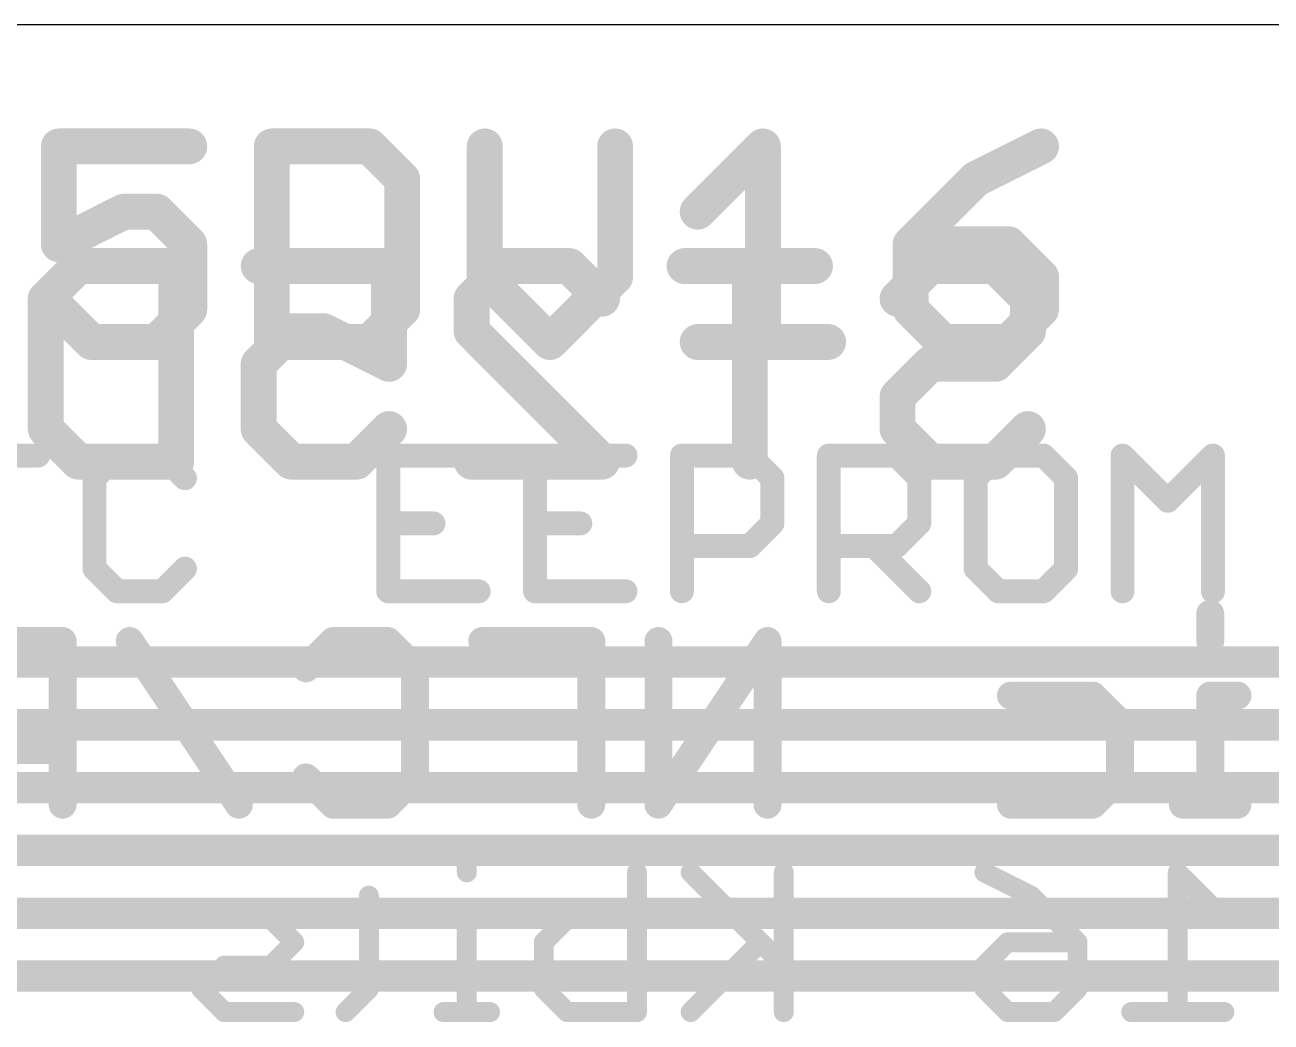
# Model space of a CAD drawing. Extents: x -8.6 to 30.2, y -8.2 to 38.7.
# Drawn here: x 11.62 to 19.56, y 25.4 to 31.75 of the extents above; entities that cross this region are included whole.
import ezdxf

# ---------------------------------------------------------------- set-up
doc = ezdxf.new("R2010")
doc.units = 0
for name, color, linetype in [('1', 12, 'CONTINUOUS'), ('20', 53, 'CONTINUOUS'), ('21', 40, 'CONTINUOUS'), ('22', 6, 'CONTINUOUS')]:
    doc.layers.add(name, color=color, linetype=linetype)

msp = doc.modelspace()

# ---------------------------------------------------------------- linework, layer by layer
at = {"layer": '1', "const_width": 0.2}
for points in [[(0.4, 27.693), (25, 27.693)], [(0.8, 27.293), (24.6, 27.293)], [(1.2, 26.893), (24.2, 26.893)], [(1.6, 26.493), (23.8, 26.493)], [(2, 26.093), (23.4, 26.093)], [(2.4, 25.693), (23, 25.693)]]:
    msp.add_lwpolyline(points, dxfattribs=at)
at = {"layer": '20'}
msp.add_line((22.86, 31.75), (2.54, 31.75), dxfattribs=at)
at = {"layer": '21'}
for points, const_width in [([(11.8959, 30.9764, 1), (11.7816, 30.9764)], 0.1143), ([(11.8388, 31.0335, 1), (11.8388, 30.9192)], 0.1143), ([(12.6692, 30.9192, 1), (12.6692, 31.0335)], 0.1143), ([(13.2525, 30.9764, 1), (13.1382, 30.9764)], 0.1143), ([(13.1953, 31.0335, 1), (13.1953, 30.9192)], 0.1143), ([(13.8585, 31.0168, 1), (13.7777, 30.936)], 0.1143), ([(13.8181, 30.9192, 1), (13.8181, 31.0335)], 0.1143), ([(14.609, 30.9764, 1), (14.4947, 30.9764)], 0.1143), ([(15.4394, 30.9764, 1), (15.3251, 30.9764)], 0.1143), ([(16.3807, 30.9764, 1), (16.2664, 30.9764)], 0.1143), ([(16.3639, 30.936, 1), (16.2831, 31.0168)], 0.1143), ([(18.1208, 30.9252, 1), (18.0697, 31.0275)], 0.1143), ([(14.0829, 30.7688, 1), (13.9686, 30.7688)], 0.1143), ([(17.7204, 30.7283, 1), (17.6396, 30.8092)], 0.1143), ([(13.9853, 30.7283, 1), (14.0662, 30.8092)], 0.1143), ([(17.6545, 30.8199, 1), (17.7056, 30.7176)], 0.1143), ([(12.254, 30.6183, 1), (12.254, 30.504)], 0.1143), ([(12.2796, 30.51, 1), (12.2285, 30.6123)], 0.1143), ([(12.502, 30.6016, 1), (12.4212, 30.5207)], 0.1143), ([(12.4616, 30.504, 1), (12.4616, 30.6183)], 0.1143), ([(15.8679, 30.6016, 1), (15.9487, 30.5207)], 0.1143), ([(11.7816, 30.3535, 1), (11.8959, 30.3535)], 0.1143), ([(11.8132, 30.4046, 1), (11.8644, 30.3024)], 0.1143), ([(12.7264, 30.3535, 1), (12.6121, 30.3535)], 0.1143), ([(12.6288, 30.3131, 1), (12.7096, 30.3939)], 0.1143), ([(17.322, 30.3535, 1), (17.2077, 30.3535)], 0.1143), ([(17.2648, 30.4107, 1), (17.2648, 30.2964)], 0.1143), ([(17.2244, 30.3939, 1), (17.3052, 30.3131)], 0.1143), ([(17.9281, 30.3939, 1), (17.8472, 30.3131)], 0.1143), ([(17.8876, 30.2964, 1), (17.8876, 30.4107)], 0.1143), ([(14.5922, 30.1863, 1), (14.5114, 30.1055)], 0.1143), ([(15.4227, 30.1055, 1), (15.3418, 30.1863)], 0.1143), ([(18.1524, 30.1459, 1), (18.0381, 30.1459)], 0.1143), ([(14.4947, 30.1459, 1), (14.609, 30.1459)], 0.1143), ([(15.3251, 30.1459, 1), (15.4394, 30.1459)], 0.1143), ([(18.0548, 30.1055, 1), (18.1357, 30.1863)], 0.1143), ([(11.8792, 29.9787, 1), (11.7984, 29.8979)], 0.1143), ([(12.7096, 29.8979, 1), (12.6288, 29.9787)], 0.1143), ([(14.0662, 29.8979, 1), (13.9853, 29.9787)], 0.1143), ([(17.3052, 29.9787, 1), (17.2244, 29.8979)], 0.1143), ([(18.1357, 29.8979, 1), (18.0548, 29.9787)], 0.1143), ([(12.6121, 29.9383, 1), (12.7264, 29.9383)], 0.1143), ([(13.9686, 29.9383, 1), (14.0829, 29.9383)], 0.1143), ([(17.2077, 29.9383, 1), (17.322, 29.9383)], 0.1143), ([(18.0381, 29.9383, 1), (18.1524, 29.9383)], 0.1143), ([(12.0464, 29.7879, 1), (12.0464, 29.6736)], 0.1143), ([(12.006, 29.6903, 1), (12.0868, 29.7711)], 0.1143), ([(12.4212, 29.7711, 1), (12.502, 29.6903)], 0.1143), ([(12.4616, 29.6736, 1), (12.4616, 29.7879)], 0.1143), ([(13.1953, 29.7879, 1), (13.1953, 29.6736)], 0.1143), ([(13.1382, 29.7307, 1), (13.2525, 29.7307)], 0.1143), ([(13.7777, 29.7711, 1), (13.8585, 29.6903)], 0.1143), ([(13.8181, 29.6736, 1), (13.8181, 29.7879)], 0.1143), ([(14.9266, 29.7711, 1), (15.0074, 29.6903)], 0.1143), ([(14.9266, 29.6903, 1), (15.0074, 29.7711)], 0.1143), ([(15.9083, 29.7879, 1), (15.9083, 29.6736)], 0.1143), ([(16.2664, 29.7307, 1), (16.3807, 29.7307)], 0.1143), ([(16.7387, 29.6736, 1), (16.7387, 29.7879)], 0.1143), ([(17.4724, 29.7879, 1), (17.4724, 29.6736)], 0.1143), ([(17.432, 29.6903, 1), (17.5128, 29.7711)], 0.1143), ([(17.8472, 29.7711, 1), (17.9281, 29.6903)], 0.1143), ([(17.8876, 29.6736, 1), (17.8876, 29.7879)], 0.1143), ([(11.7065, 28.9694, 1), (11.7065, 29.0456)], 0.0762), ([(12.2098, 29.0456, 1), (12.2098, 28.9694)], 0.0762), ([(12.2368, 28.9806, 1), (12.1829, 29.0345)], 0.0762), ([(12.5249, 29.0345, 1), (12.471, 28.9806)], 0.0762), ([(12.4979, 28.9694, 1), (12.4979, 29.0456)], 0.0762), ([(13.9368, 29.0456, 1), (13.9368, 28.9694)], 0.0762), ([(13.9749, 29.0075, 1), (13.8987, 29.0075)], 0.0762), ([(14.513, 28.9694, 1), (14.513, 29.0456)], 0.0762), ([(14.8723, 29.0456, 1), (14.8723, 28.9694)], 0.0762), ([(14.9104, 29.0075, 1), (14.8342, 29.0075)], 0.0762), ([(15.4485, 28.9694, 1), (15.4485, 29.0456)], 0.0762), ([(15.8459, 29.0075, 1), (15.7697, 29.0075)], 0.0762), ([(15.8078, 29.0456, 1), (15.8078, 28.9694)], 0.0762), ([(16.2669, 29.0345, 1), (16.2131, 28.9806)], 0.0762), ([(16.24, 28.9694, 1), (16.24, 29.0456)], 0.0762), ([(16.7814, 29.0075, 1), (16.7052, 29.0075)], 0.0762), ([(16.7433, 29.0456, 1), (16.7433, 28.9694)], 0.0762), ([(17.2025, 29.0345, 1), (17.1486, 28.9806)], 0.0762), ([(17.1755, 28.9694, 1), (17.1755, 29.0456)], 0.0762), ([(17.8229, 29.0456, 1), (17.8229, 28.9694)], 0.0762), ([(17.8499, 28.9806, 1), (17.796, 29.0345)], 0.0762), ([(18.138, 29.0345, 1), (18.0841, 28.9806)], 0.0762), ([(18.111, 28.9694, 1), (18.111, 29.0456)], 0.0762), ([(18.6413, 29.0345, 1), (18.5874, 28.9806)], 0.0762), ([(18.6525, 29.0075, 1), (18.5763, 29.0075)], 0.0762), ([(19.2287, 29.0075, 1), (19.1525, 29.0075)], 0.0762), ([(19.2176, 28.9806, 1), (19.1637, 29.0345)], 0.0762), ([(12.0388, 28.8904, 1), (12.0927, 28.8365)], 0.0762), ([(12.1039, 28.8635, 1), (12.0277, 28.8635)], 0.0762), ([(12.615, 28.8365, 1), (12.6689, 28.8904)], 0.0762), ([(16.4222, 28.8635, 1), (16.346, 28.8635)], 0.0762), ([(16.3571, 28.8365, 1), (16.411, 28.8904)], 0.0762), ([(17.3577, 28.8635, 1), (17.2815, 28.8635)], 0.0762), ([(17.2926, 28.8365, 1), (17.3465, 28.8904)], 0.0762), ([(17.6519, 28.8904, 1), (17.7058, 28.8365)], 0.0762), ([(17.717, 28.8635, 1), (17.6408, 28.8635)], 0.0762), ([(18.2932, 28.8635, 1), (18.217, 28.8635)], 0.0762), ([(18.2282, 28.8365, 1), (18.282, 28.8904)], 0.0762), ([(18.8756, 28.7464, 1), (18.9294, 28.6925)], 0.0762), ([(18.8756, 28.6925, 1), (18.9294, 28.7464)], 0.0762), ([(13.9368, 28.6135, 1), (13.9368, 28.5373)], 0.0762), ([(14.2249, 28.5373, 1), (14.2249, 28.6135)], 0.0762), ([(14.8723, 28.6135, 1), (14.8723, 28.5373)], 0.0762), ([(15.1604, 28.5373, 1), (15.1604, 28.6135)], 0.0762), ([(16.346, 28.5754, 1), (16.4222, 28.5754)], 0.0762), ([(16.411, 28.5484, 1), (16.3571, 28.6023)], 0.0762), ([(17.2815, 28.5754, 1), (17.3577, 28.5754)], 0.0762), ([(17.3465, 28.5484, 1), (17.2926, 28.6023)], 0.0762), ([(15.8078, 28.4694, 1), (15.8078, 28.3932)], 0.0762), ([(16.24, 28.3932, 1), (16.24, 28.4694)], 0.0762), ([(16.7433, 28.4694, 1), (16.7433, 28.3932)], 0.0762), ([(17.0584, 28.4583, 1), (17.0045, 28.4044)], 0.0762), ([(17.1755, 28.3932, 1), (17.1755, 28.4694)], 0.0762), ([(16.2131, 28.4583, 1), (16.2669, 28.4044)], 0.0762), ([(17.1486, 28.4583, 1), (17.2025, 28.4044)], 0.0762), ([(12.0927, 28.3142, 1), (12.0388, 28.2603)], 0.0762), ([(12.6689, 28.2603, 1), (12.615, 28.3142)], 0.0762), ([(17.7058, 28.3142, 1), (17.6519, 28.2603)], 0.0762), ([(18.282, 28.2603, 1), (18.2282, 28.3142)], 0.0762), ([(12.0277, 28.2873, 1), (12.1039, 28.2873)], 0.0762), ([(17.6408, 28.2873, 1), (17.717, 28.2873)], 0.0762), ([(18.217, 28.2873, 1), (18.2932, 28.2873)], 0.0762), ([(12.2098, 28.1813, 1), (12.2098, 28.1051)], 0.0762), ([(12.1829, 28.1163, 1), (12.2368, 28.1701)], 0.0762), ([(12.471, 28.1701, 1), (12.5249, 28.1163)], 0.0762), ([(12.4979, 28.1051, 1), (12.4979, 28.1813)], 0.0762), ([(13.9368, 28.1813, 1), (13.9368, 28.1051)], 0.0762), ([(13.8987, 28.1432, 1), (13.9749, 28.1432)], 0.0762), ([(14.513, 28.1051, 1), (14.513, 28.1813)], 0.0762), ([(14.8723, 28.1813, 1), (14.8723, 28.1051)], 0.0762), ([(14.8342, 28.1432, 1), (14.9104, 28.1432)], 0.0762), ([(15.4485, 28.1051, 1), (15.4485, 28.1813)], 0.0762), ([(15.7697, 28.1432, 1), (15.8459, 28.1432)], 0.0762), ([(16.7052, 28.1432, 1), (16.7814, 28.1432)], 0.0762), ([(17.2926, 28.1163, 1), (17.3465, 28.1701)], 0.0762), ([(17.8229, 28.1813, 1), (17.8229, 28.1051)], 0.0762), ([(17.796, 28.1163, 1), (17.8499, 28.1701)], 0.0762), ([(18.0841, 28.1701, 1), (18.138, 28.1163)], 0.0762), ([(18.111, 28.1051, 1), (18.111, 28.1813)], 0.0762), ([(18.5763, 28.1432, 1), (18.6525, 28.1432)], 0.0762), ([(19.1525, 28.1432, 1), (19.2287, 28.1432)], 0.0762)]:
    msp.add_lwpolyline(points, format="xyb", dxfattribs=dict(at, const_width=const_width))
for points, const_width in [([(12.6692, 30.9764), (11.8388, 30.9764)], 0.2286), ([(11.8388, 30.9764), (11.8388, 30.3535)], 0.2286), ([(13.1953, 30.9764), (13.1953, 29.7307)], 0.2286), ([(13.8181, 30.9764), (13.1953, 30.9764)], 0.2286), ([(14.0257, 30.7688), (13.8181, 30.9764)], 0.2286), ([(14.5518, 30.9764), (14.5518, 30.1459)], 0.2286), ([(15.3822, 30.1459), (15.3822, 30.9764)], 0.2286), ([(15.9083, 30.5611), (16.3235, 30.9764)], 0.2286), ([(16.3235, 30.9764), (16.3235, 29.7307)], 0.2286), ([(18.0953, 30.9764), (17.68, 30.7688)], 0.2286), ([(14.0257, 29.9383), (14.0257, 30.7688)], 0.2286), ([(17.68, 30.7688), (17.2648, 30.3535)], 0.2286), ([(11.8388, 30.3535), (12.254, 30.5611)], 0.2286), ([(12.254, 30.5611), (12.4616, 30.5611)], 0.2286), ([(12.4616, 30.5611), (12.6692, 30.3535)], 0.2286), ([(12.6692, 30.3535), (12.6692, 29.9383)], 0.2286), ([(17.2648, 30.3535), (17.2648, 29.9383)], 0.2286), ([(17.8876, 30.3535), (17.2648, 30.3535)], 0.2286), ([(18.0953, 30.1459), (17.8876, 30.3535)], 0.2286), ([(14.5518, 30.1459), (14.967, 29.7307)], 0.2286), ([(14.967, 29.7307), (15.3822, 30.1459)], 0.2286), ([(18.0953, 29.9383), (18.0953, 30.1459)], 0.2286), ([(12.0464, 29.7307), (11.8388, 29.9383)], 0.2286), ([(12.6692, 29.9383), (12.4616, 29.7307)], 0.2286), ([(13.8181, 29.7307), (14.0257, 29.9383)], 0.2286), ([(17.2648, 29.9383), (17.4724, 29.7307)], 0.2286), ([(17.8876, 29.7307), (18.0953, 29.9383)], 0.2286), ([(12.4616, 29.7307), (12.0464, 29.7307)], 0.2286), ([(13.1953, 29.7307), (13.8181, 29.7307)], 0.2286), ([(15.9083, 29.7307), (16.7387, 29.7307)], 0.2286), ([(17.4724, 29.7307), (17.8876, 29.7307)], 0.2286), ([(11.1302, 29.0075), (11.7065, 29.0075)], 0.1524), ([(12.2098, 29.0075), (12.0658, 28.8635)], 0.1524), ([(12.4979, 29.0075), (12.2098, 29.0075)], 0.1524), ([(12.642, 28.8635), (12.4979, 29.0075)], 0.1524), ([(14.513, 29.0075), (13.9368, 29.0075)], 0.1524), ([(13.9368, 29.0075), (13.9368, 28.1432)], 0.1524), ([(15.4485, 29.0075), (14.8723, 29.0075)], 0.1524), ([(14.8723, 29.0075), (14.8723, 28.1432)], 0.1524), ([(15.8078, 28.1432), (15.8078, 29.0075)], 0.1524), ([(15.8078, 29.0075), (16.24, 29.0075)], 0.1524), ([(16.24, 29.0075), (16.3841, 28.8635)], 0.1524), ([(16.7433, 28.1432), (16.7433, 29.0075)], 0.1524), ([(16.7433, 29.0075), (17.1755, 29.0075)], 0.1524), ([(17.1755, 29.0075), (17.3196, 28.8635)], 0.1524), ([(17.8229, 29.0075), (17.6789, 28.8635)], 0.1524), ([(18.111, 29.0075), (17.8229, 29.0075)], 0.1524), ([(18.2551, 28.8635), (18.111, 29.0075)], 0.1524), ([(18.6144, 28.1432), (18.6144, 29.0075)], 0.1524), ([(18.6144, 29.0075), (18.9025, 28.7194)], 0.1524), ([(18.9025, 28.7194), (19.1906, 29.0075)], 0.1524), ([(19.1906, 29.0075), (19.1906, 28.1432)], 0.1524), ([(12.0658, 28.8635), (12.0658, 28.2873)], 0.1524), ([(16.3841, 28.8635), (16.3841, 28.5754)], 0.1524), ([(17.3196, 28.8635), (17.3196, 28.5754)], 0.1524), ([(17.6789, 28.8635), (17.6789, 28.2873)], 0.1524), ([(18.2551, 28.2873), (18.2551, 28.8635)], 0.1524), ([(13.9368, 28.5754), (14.2249, 28.5754)], 0.1524), ([(14.8723, 28.5754), (15.1604, 28.5754)], 0.1524), ([(16.3841, 28.5754), (16.24, 28.4313)], 0.1524), ([(17.3196, 28.5754), (17.1755, 28.4313)], 0.1524), ([(16.24, 28.4313), (15.8078, 28.4313)], 0.1524), ([(17.1755, 28.4313), (16.7433, 28.4313)], 0.1524), ([(17.0315, 28.4313), (17.3196, 28.1432)], 0.1524), ([(12.0658, 28.2873), (12.2098, 28.1432)], 0.1524), ([(12.4979, 28.1432), (12.642, 28.2873)], 0.1524), ([(17.6789, 28.2873), (17.8229, 28.1432)], 0.1524), ([(18.111, 28.1432), (18.2551, 28.2873)], 0.1524), ([(12.2098, 28.1432), (12.4979, 28.1432)], 0.1524), ([(13.9368, 28.1432), (14.513, 28.1432)], 0.1524), ([(14.8723, 28.1432), (15.4485, 28.1432)], 0.1524), ([(17.8229, 28.1432), (18.111, 28.1432)], 0.1524)]:
    msp.add_lwpolyline(points, dxfattribs=dict(at, const_width=const_width))
at = {"layer": '22'}
for points, const_width in [([(11.7553, 30.0068), (11.9629, 30.2144)], 0.2286), ([(11.9629, 30.2144), (12.5857, 30.2144)], 0.2286), ([(12.5857, 30.2144), (12.5857, 28.9687)], 0.2286), ([(13.1118, 30.2144), (13.9422, 30.2144)], 0.2286), ([(13.9422, 30.2144), (13.9422, 29.5915)], 0.2286), ([(14.4683, 30.0068), (14.6759, 30.2144)], 0.2286), ([(14.6759, 30.2144), (15.0911, 30.2144)], 0.2286), ([(15.0911, 30.2144), (15.2987, 30.0068)], 0.2286), ([(16.6552, 30.2144), (15.8248, 30.2144)], 0.2286), ([(16.24, 28.9687), (16.24, 30.2144)], 0.2286), ([(17.1813, 30.0068), (17.3889, 30.2144)], 0.2286), ([(17.3889, 30.2144), (17.8041, 30.2144)], 0.2286), ([(17.8041, 30.2144), (18.0117, 30.0068)], 0.2286), ([(11.7553, 29.1763), (11.7553, 30.0068)], 0.2286), ([(14.4683, 29.7991), (14.4683, 30.0068)], 0.2286), ([(18.0117, 30.0068), (18.0117, 29.7991)], 0.2286), ([(13.3194, 29.7991), (13.1118, 29.5915)], 0.2286), ([(13.527, 29.7991), (13.3194, 29.7991)], 0.2286), ([(13.9422, 29.5915), (13.527, 29.7991)], 0.2286), ([(15.2987, 28.9687), (14.4683, 29.7991)], 0.2286), ([(18.0117, 29.7991), (17.8041, 29.5915)], 0.2286), ([(13.1118, 29.5915), (13.1118, 29.1763)], 0.2286), ([(17.3889, 29.5915), (17.1813, 29.3839)], 0.2286), ([(17.8041, 29.5915), (17.3889, 29.5915)], 0.2286), ([(17.1813, 29.3839), (17.1813, 29.1763)], 0.2286), ([(11.9629, 28.9687), (11.7553, 29.1763)], 0.2286), ([(13.1118, 29.1763), (13.3194, 28.9687)], 0.2286), ([(13.7346, 28.9687), (13.9422, 29.1763)], 0.2286), ([(17.1813, 29.1763), (17.3889, 28.9687)], 0.2286), ([(17.8041, 28.9687), (18.0117, 29.1763)], 0.2286), ([(12.5857, 28.9687), (11.9629, 28.9687)], 0.2286), ([(13.3194, 28.9687), (13.7346, 28.9687)], 0.2286), ([(14.4683, 28.9687), (15.2987, 28.9687)], 0.2286), ([(17.3889, 28.9687), (17.8041, 28.9687)], 0.2286), ([(19.1731, 28.0003), (19.1731, 27.8266)], 0.1778), ([(11.8627, 27.8266), (11.3416, 27.8266)], 0.1778), ([(11.8627, 26.7843), (11.8627, 27.8266)], 0.1778), ([(12.9853, 26.7843), (12.2905, 27.8266)], 0.1778), ([(13.4131, 27.6529), (13.5868, 27.8266)], 0.1778), ([(13.5868, 27.8266), (13.9342, 27.8266)], 0.1778), ([(13.9342, 27.8266), (14.1079, 27.6529)], 0.1778), ([(15.2306, 27.8266), (14.5357, 27.8266)], 0.1778), ([(15.2306, 26.7843), (15.2306, 27.8266)], 0.1778), ([(16.3532, 27.8266), (15.6583, 26.7843)], 0.1778), ([(15.6583, 26.7843), (15.6583, 27.8266)], 0.1778), ([(16.3532, 26.7843), (16.3532, 27.8266)], 0.1778), ([(14.1079, 27.6529), (14.1079, 26.958)], 0.1778), ([(17.9036, 27.4792), (18.4247, 27.4792)], 0.1778), ([(18.4247, 27.4792), (18.5984, 27.3054)], 0.1778), ([(19.3468, 27.4792), (19.1731, 27.4792)], 0.1778), ([(19.1731, 27.4792), (19.1731, 26.7843)], 0.1778), ([(15.2306, 27.3054), (14.8831, 27.3054)], 0.1778), ([(18.5984, 27.3054), (18.5984, 26.958)], 0.1778), ([(11.3416, 27.1317), (11.8627, 27.1317)], 0.1778), ([(13.5868, 26.7843), (13.4131, 26.958)], 0.1778), ([(14.1079, 26.958), (13.9342, 26.7843)], 0.1778), ([(18.5984, 26.958), (18.4247, 26.7843)], 0.1778), ([(13.9342, 26.7843), (13.5868, 26.7843)], 0.1778), ([(18.4247, 26.7843), (17.9036, 26.7843)], 0.1778), ([(19.3468, 26.7843), (18.9994, 26.7843)], 0.1778), ([(14.4372, 26.5016), (14.4372, 26.3533)], 0.127), ([(15.521, 26.3533), (15.521, 25.4635)], 0.127), ([(16.4565, 25.7601), (15.8634, 26.3533)], 0.127), ([(16.4565, 26.3533), (16.4565, 25.4635)], 0.127), ([(17.7344, 26.3533), (18.031, 26.205)], 0.127), ([(19.2631, 26.0567), (18.9665, 26.3533)], 0.127), ([(18.9665, 26.3533), (18.9665, 25.4635)], 0.127), ([(13.8135, 26.205), (13.8135, 25.6118)], 0.127), ([(18.031, 26.205), (18.3276, 25.9084)], 0.127), ([(13.1899, 26.0567), (12.745, 26.0567)], 0.127), ([(13.3381, 25.9084), (13.1899, 26.0567)], 0.127), ([(13.9618, 26.0567), (13.6652, 26.0567)], 0.127), ([(14.5855, 26.0567), (14.4372, 26.0567)], 0.127), ([(14.4372, 26.0567), (14.4372, 25.4635)], 0.127), ([(14.9279, 25.9084), (15.0761, 26.0567)], 0.127), ([(15.0761, 26.0567), (15.521, 26.0567)], 0.127), ([(13.1899, 25.7601), (13.3381, 25.9084)], 0.127), ([(14.9279, 25.6118), (14.9279, 25.9084)], 0.127), ([(16.3083, 25.9084), (15.8634, 25.4635)], 0.127), ([(17.7344, 25.7601), (17.8827, 25.9084)], 0.127), ([(17.8827, 25.9084), (18.3276, 25.9084)], 0.127), ([(18.3276, 25.9084), (18.3276, 25.6118)], 0.127), ([(12.745, 25.6118), (12.8933, 25.7601)], 0.127), ([(12.8933, 25.7601), (13.1899, 25.7601)], 0.127), ([(17.7344, 25.6118), (17.7344, 25.7601)], 0.127), ([(12.8933, 25.4635), (12.745, 25.6118)], 0.127), ([(13.8135, 25.6118), (13.6652, 25.4635)], 0.127), ([(15.0761, 25.4635), (14.9279, 25.6118)], 0.127), ([(17.8827, 25.4635), (17.7344, 25.6118)], 0.127), ([(18.3276, 25.6118), (18.1793, 25.4635)], 0.127), ([(13.3381, 25.4635), (12.8933, 25.4635)], 0.127), ([(14.5855, 25.4635), (14.2889, 25.4635)], 0.127), ([(15.521, 25.4635), (15.0761, 25.4635)], 0.127), ([(18.1793, 25.4635), (17.8827, 25.4635)], 0.127), ([(19.2631, 25.4635), (18.6699, 25.4635)], 0.127)]:
    msp.add_lwpolyline(points, dxfattribs=dict(at, const_width=const_width))
for points, const_width in [([(11.9629, 30.2715, 1), (11.9629, 30.1572)], 0.1143), ([(12.0033, 30.174, 1), (11.9225, 30.2548)], 0.1143), ([(12.6429, 30.2144, 1), (12.5286, 30.2144)], 0.1143), ([(12.5857, 30.1572, 1), (12.5857, 30.2715)], 0.1143), ([(13.1118, 30.2715, 1), (13.1118, 30.1572)], 0.1143), ([(13.9994, 30.2144, 1), (13.8851, 30.2144)], 0.1143), ([(13.9422, 30.1572, 1), (13.9422, 30.2715)], 0.1143), ([(14.6759, 30.2715, 1), (14.6759, 30.1572)], 0.1143), ([(14.7163, 30.174, 1), (14.6355, 30.2548)], 0.1143), ([(15.1315, 30.2548, 1), (15.0507, 30.174)], 0.1143), ([(15.0911, 30.1572, 1), (15.0911, 30.2715)], 0.1143), ([(15.8248, 30.2715, 1), (15.8248, 30.1572)], 0.1143), ([(16.2971, 30.2144, 1), (16.1828, 30.2144)], 0.1143), ([(16.6552, 30.1572, 1), (16.6552, 30.2715)], 0.1143), ([(17.3889, 30.2715, 1), (17.3889, 30.1572)], 0.1143), ([(17.4293, 30.174, 1), (17.3485, 30.2548)], 0.1143), ([(17.8445, 30.2548, 1), (17.7637, 30.174)], 0.1143), ([(17.8041, 30.1572, 1), (17.8041, 30.2715)], 0.1143), ([(11.7148, 30.0472, 1), (11.7957, 29.9663)], 0.1143), ([(11.8124, 30.0068, 1), (11.6981, 30.0068)], 0.1143), ([(14.5254, 30.0068, 1), (14.4111, 30.0068)], 0.1143), ([(14.4279, 30.0472, 1), (14.5087, 29.9663)], 0.1143), ([(15.2583, 29.9663, 1), (15.3391, 30.0472)], 0.1143), ([(17.1409, 30.0472, 1), (17.2217, 29.9663)], 0.1143), ([(18.0689, 30.0068, 1), (17.9546, 30.0068)], 0.1143), ([(17.9713, 29.9663, 1), (18.0521, 30.0472)], 0.1143), ([(13.3194, 29.8563, 1), (13.3194, 29.742)], 0.1143), ([(13.3598, 29.7587, 1), (13.279, 29.8396)], 0.1143), ([(13.5525, 29.8503, 1), (13.5014, 29.748)], 0.1143), ([(13.527, 29.742, 1), (13.527, 29.8563)], 0.1143), ([(14.4111, 29.7991, 1), (14.5254, 29.7991)], 0.1143), ([(14.5087, 29.8396, 1), (14.4279, 29.7587)], 0.1143), ([(17.9546, 29.7991, 1), (18.0689, 29.7991)], 0.1143), ([(18.0521, 29.7587, 1), (17.9713, 29.8396)], 0.1143), ([(13.1689, 29.5915, 1), (13.0546, 29.5915)], 0.1143), ([(13.0714, 29.6319, 1), (13.1522, 29.5511)], 0.1143), ([(13.9166, 29.5404, 1), (13.9678, 29.6426)], 0.1143), ([(17.3889, 29.6487, 1), (17.3889, 29.5344)], 0.1143), ([(17.4293, 29.5511, 1), (17.3485, 29.6319)], 0.1143), ([(17.7637, 29.6319, 1), (17.8445, 29.5511)], 0.1143), ([(17.8041, 29.5344, 1), (17.8041, 29.6487)], 0.1143), ([(13.8851, 29.5915, 1), (13.9994, 29.5915)], 0.1143), ([(17.2384, 29.3839, 1), (17.1241, 29.3839)], 0.1143), ([(17.1409, 29.4243, 1), (17.2217, 29.3435)], 0.1143), ([(11.7957, 29.2167, 1), (11.7148, 29.1359)], 0.1143), ([(11.6981, 29.1763, 1), (11.8124, 29.1763)], 0.1143), ([(13.1522, 29.2167, 1), (13.0714, 29.1359)], 0.1143), ([(13.0546, 29.1763, 1), (13.1689, 29.1763)], 0.1143), ([(13.9826, 29.1359, 1), (13.9018, 29.2167)], 0.1143), ([(17.1241, 29.1763, 1), (17.2384, 29.1763)], 0.1143), ([(17.2217, 29.2167, 1), (17.1409, 29.1359)], 0.1143), ([(18.0521, 29.1359, 1), (17.9713, 29.2167)], 0.1143), ([(11.9629, 29.0259, 1), (11.9629, 28.9116)], 0.1143), ([(11.9225, 28.9283, 1), (12.0033, 29.0091)], 0.1143), ([(12.5857, 28.9116, 1), (12.5857, 29.0259)], 0.1143), ([(13.3194, 29.0259, 1), (13.3194, 28.9116)], 0.1143), ([(13.279, 28.9283, 1), (13.3598, 29.0091)], 0.1143), ([(13.6942, 29.0091, 1), (13.775, 28.9283)], 0.1143), ([(13.7346, 28.9116, 1), (13.7346, 29.0259)], 0.1143), ([(14.4683, 29.0259, 1), (14.4683, 28.9116)], 0.1143), ([(15.2583, 28.9283, 1), (15.3391, 29.0091)], 0.1143), ([(15.2987, 28.9116, 1), (15.2987, 29.0259)], 0.1143), ([(17.3889, 29.0259, 1), (17.3889, 28.9116)], 0.1143), ([(17.3485, 28.9283, 1), (17.4293, 29.0091)], 0.1143), ([(17.7637, 29.0091, 1), (17.8445, 28.9283)], 0.1143), ([(17.8041, 28.9116, 1), (17.8041, 29.0259)], 0.1143), ([(12.5286, 28.9687, 1), (12.6429, 28.9687)], 0.1143), ([(16.1828, 28.9687, 1), (16.2971, 28.9687)], 0.1143), ([(19.2176, 28.0003, 1), (19.1287, 28.0003)], 0.0889), ([(11.9071, 27.8266, 1), (11.8183, 27.8266)], 0.0889), ([(11.8627, 27.7821, 1), (11.8627, 27.871)], 0.0889), ([(12.3274, 27.8512, 1), (12.2535, 27.8019)], 0.0889), ([(13.5868, 27.871, 1), (13.5868, 27.7821)], 0.0889), ([(13.6182, 27.7952, 1), (13.5554, 27.858)], 0.0889), ([(13.9657, 27.858, 1), (13.9028, 27.7952)], 0.0889), ([(13.9342, 27.7821, 1), (13.9342, 27.871)], 0.0889), ([(14.5357, 27.871, 1), (14.5357, 27.7821)], 0.0889), ([(15.275, 27.8266, 1), (15.1861, 27.8266)], 0.0889), ([(15.2306, 27.7821, 1), (15.2306, 27.871)], 0.0889), ([(15.7028, 27.8266, 1), (15.6139, 27.8266)], 0.0889), ([(16.3976, 27.8266, 1), (16.3087, 27.8266)], 0.0889), ([(16.3902, 27.8019, 1), (16.3162, 27.8512)], 0.0889), ([(19.1287, 27.8266, 1), (19.2176, 27.8266)], 0.0889), ([(13.3817, 27.6843, 1), (13.4445, 27.6214)], 0.0889), ([(14.1524, 27.6529, 1), (14.0635, 27.6529)], 0.0889), ([(14.0765, 27.6214, 1), (14.1394, 27.6843)], 0.0889), ([(17.9036, 27.5236, 1), (17.9036, 27.4347)], 0.0889), ([(18.4561, 27.5106, 1), (18.3933, 27.4477)], 0.0889), ([(18.4247, 27.4347, 1), (18.4247, 27.5236)], 0.0889), ([(19.2176, 27.4792, 1), (19.1287, 27.4792)], 0.0889), ([(19.1731, 27.5236, 1), (19.1731, 27.4347)], 0.0889), ([(19.3468, 27.4347, 1), (19.3468, 27.5236)], 0.0889), ([(14.8831, 27.3499, 1), (14.8831, 27.261)], 0.0889), ([(15.2306, 27.261, 1), (15.2306, 27.3499)], 0.0889), ([(18.6429, 27.3054, 1), (18.554, 27.3054)], 0.0889), ([(18.567, 27.274, 1), (18.6299, 27.3369)], 0.0889), ([(11.8627, 27.0873, 1), (11.8627, 27.1762)], 0.0889), ([(13.4445, 26.9894, 1), (13.3817, 26.9266)], 0.0889), ([(14.0635, 26.958, 1), (14.1524, 26.958)], 0.0889), ([(14.1394, 26.9266, 1), (14.0765, 26.9894)], 0.0889), ([(18.554, 26.958, 1), (18.6429, 26.958)], 0.0889), ([(18.6299, 26.9266, 1), (18.567, 26.9894)], 0.0889), ([(12.9483, 26.7596, 1), (13.0223, 26.809)], 0.0889), ([(13.5868, 26.8288, 1), (13.5868, 26.7399)], 0.0889), ([(13.5554, 26.7529, 1), (13.6182, 26.8157)], 0.0889), ([(13.9028, 26.8157, 1), (13.9657, 26.7529)], 0.0889), ([(13.9342, 26.7399, 1), (13.9342, 26.8288)], 0.0889), ([(15.6213, 26.809, 1), (15.6953, 26.7596)], 0.0889), ([(17.9036, 26.8288, 1), (17.9036, 26.7399)], 0.0889), ([(18.3933, 26.8157, 1), (18.4561, 26.7529)], 0.0889), ([(18.4247, 26.7399, 1), (18.4247, 26.8288)], 0.0889), ([(18.9994, 26.8288, 1), (18.9994, 26.7399)], 0.0889), ([(19.3468, 26.7399, 1), (19.3468, 26.8288)], 0.0889), ([(11.8183, 26.7843, 1), (11.9071, 26.7843)], 0.0889), ([(15.1861, 26.7843, 1), (15.275, 26.7843)], 0.0889), ([(15.6139, 26.7843, 1), (15.7028, 26.7843)], 0.0889), ([(16.3087, 26.7843, 1), (16.3976, 26.7843)], 0.0889), ([(19.1287, 26.7843, 1), (19.2176, 26.7843)], 0.0889), ([(14.469, 26.5016, 1), (14.4055, 26.5016)], 0.0635), ([(14.4055, 26.3533, 1), (14.469, 26.3533)], 0.0635), ([(15.5528, 26.3533, 1), (15.4893, 26.3533)], 0.0635), ([(15.8858, 26.3757, 1), (15.8409, 26.3308)], 0.0635), ([(16.4883, 26.3533, 1), (16.4248, 26.3533)], 0.0635), ([(17.7486, 26.3817, 1), (17.7202, 26.3249)], 0.0635), ([(18.9983, 26.3533, 1), (18.9348, 26.3533)], 0.0635), ([(18.989, 26.3757, 1), (18.9441, 26.3308)], 0.0635), ([(13.8453, 26.205, 1), (13.7818, 26.205)], 0.0635), ([(18.0534, 26.2274, 1), (18.0085, 26.1825)], 0.0635), ([(18.0168, 26.1766, 1), (18.0452, 26.2334)], 0.0635), ([(12.745, 26.0884, 1), (12.745, 26.0249)], 0.0635), ([(13.2123, 26.0791, 1), (13.1674, 26.0342)], 0.0635), ([(13.1899, 26.0249, 1), (13.1899, 26.0884)], 0.0635), ([(13.6652, 26.0884, 1), (13.6652, 26.0249)], 0.0635), ([(13.9618, 26.0249, 1), (13.9618, 26.0884)], 0.0635), ([(14.469, 26.0567, 1), (14.4055, 26.0567)], 0.0635), ([(14.4372, 26.0884, 1), (14.4372, 26.0249)], 0.0635), ([(14.5855, 26.0249, 1), (14.5855, 26.0884)], 0.0635), ([(15.0761, 26.0884, 1), (15.0761, 26.0249)], 0.0635), ([(15.0986, 26.0342, 1), (15.0537, 26.0791)], 0.0635), ([(15.521, 26.0249, 1), (15.521, 26.0884)], 0.0635), ([(19.2406, 26.0342, 1), (19.2855, 26.0791)], 0.0635), ([(13.3606, 25.8859, 1), (13.3157, 25.9308)], 0.0635), ([(13.3157, 25.8859, 1), (13.3606, 25.9308)], 0.0635), ([(14.9596, 25.9084, 1), (14.8961, 25.9084)], 0.0635), ([(14.9054, 25.9308, 1), (14.9503, 25.8859)], 0.0635), ([(16.3307, 25.8859, 1), (16.2858, 25.9308)], 0.0635), ([(17.8827, 25.9401, 1), (17.8827, 25.8766)], 0.0635), ([(17.9052, 25.8859, 1), (17.8602, 25.9308)], 0.0635), ([(18.3593, 25.9084, 1), (18.2958, 25.9084)], 0.0635), ([(18.3051, 25.8859, 1), (18.35, 25.9308)], 0.0635), ([(18.3276, 25.8766, 1), (18.3276, 25.9401)], 0.0635), ([(12.8933, 25.7918, 1), (12.8933, 25.7283)], 0.0635), ([(12.9157, 25.7376, 1), (12.8708, 25.7825)], 0.0635), ([(13.1674, 25.7825, 1), (13.2123, 25.7376)], 0.0635), ([(13.1899, 25.7283, 1), (13.1899, 25.7918)], 0.0635), ([(16.4341, 25.7376, 1), (16.479, 25.7825)], 0.0635), ([(17.7662, 25.7601, 1), (17.7027, 25.7601)], 0.0635), ([(17.712, 25.7825, 1), (17.7569, 25.7376)], 0.0635), ([(12.7674, 25.6342, 1), (12.7225, 25.5893)], 0.0635), ([(12.7225, 25.6342, 1), (12.7674, 25.5893)], 0.0635), ([(13.7818, 25.6118, 1), (13.8453, 25.6118)], 0.0635), ([(13.836, 25.5893, 1), (13.7911, 25.6342)], 0.0635), ([(14.8961, 25.6118, 1), (14.9596, 25.6118)], 0.0635), ([(14.9503, 25.6342, 1), (14.9054, 25.5893)], 0.0635), ([(17.7569, 25.6342, 1), (17.712, 25.5893)], 0.0635), ([(17.7027, 25.6118, 1), (17.7662, 25.6118)], 0.0635), ([(18.2958, 25.6118, 1), (18.3593, 25.6118)], 0.0635), ([(18.35, 25.5893, 1), (18.3051, 25.6342)], 0.0635), ([(12.8933, 25.4952, 1), (12.8933, 25.4318)], 0.0635), ([(12.8708, 25.441, 1), (12.9157, 25.486)], 0.0635), ([(13.3381, 25.4318, 1), (13.3381, 25.4952)], 0.0635), ([(13.6428, 25.486, 1), (13.6877, 25.441)], 0.0635), ([(14.2889, 25.4952, 1), (14.2889, 25.4318)], 0.0635), ([(14.4055, 25.4635, 1), (14.469, 25.4635)], 0.0635), ([(14.5855, 25.4318, 1), (14.5855, 25.4952)], 0.0635), ([(15.0761, 25.4952, 1), (15.0761, 25.4318)], 0.0635), ([(15.0537, 25.441, 1), (15.0986, 25.486)], 0.0635), ([(15.4893, 25.4635, 1), (15.5528, 25.4635)], 0.0635), ([(15.521, 25.4318, 1), (15.521, 25.4952)], 0.0635), ([(15.8409, 25.486, 1), (15.8858, 25.441)], 0.0635), ([(16.4248, 25.4635, 1), (16.4883, 25.4635)], 0.0635), ([(17.8827, 25.4952, 1), (17.8827, 25.4318)], 0.0635), ([(17.8602, 25.441, 1), (17.9052, 25.486)], 0.0635), ([(18.1568, 25.486, 1), (18.2017, 25.441)], 0.0635), ([(18.1793, 25.4318, 1), (18.1793, 25.4952)], 0.0635), ([(18.6699, 25.4952, 1), (18.6699, 25.4318)], 0.0635), ([(18.9348, 25.4635, 1), (18.9983, 25.4635)], 0.0635), ([(19.2631, 25.4318, 1), (19.2631, 25.4952)], 0.0635)]:
    msp.add_lwpolyline(points, format="xyb", dxfattribs=dict(at, const_width=const_width))

doc.saveas('drawing.dxf')
